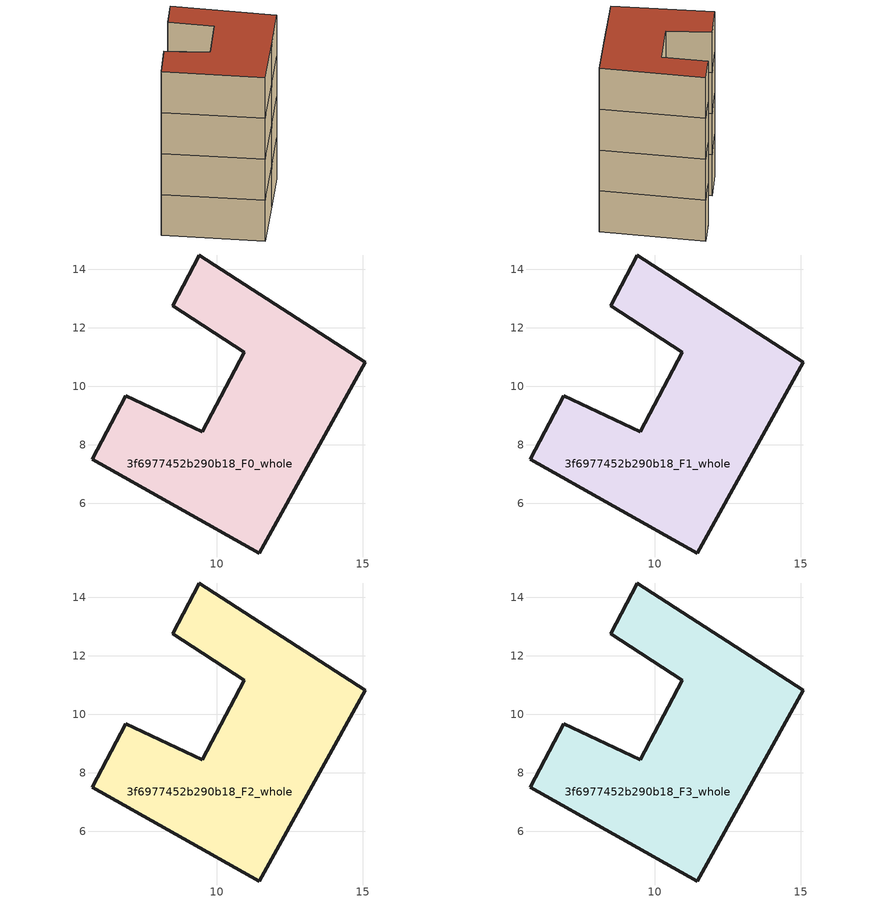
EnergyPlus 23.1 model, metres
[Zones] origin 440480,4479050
3f6977452b290b18_F0_whole
 floor ground (EU_floor_Construction): 15.08,10.81 13.44,7.85 11.46,4.29 5.75,7.5 6.89,9.68 9.51,8.44 10.96,11.16 8.5,12.75 9.4,14.49 z0
 wall outside (EU_wall_Construction): 11.46,4.29 13.44,7.85 15.08,10.81 9.4,14.49 8.5,12.75 10.96,11.16 9.51,8.44 6.89,9.68 5.75,7.5 11.46,4.29 z0:3
3f6977452b290b18_F1_whole
 floor to 3f6977452b290b18_F0_whole (EU_floor_Construction): 15.08,10.81 13.44,7.85 11.46,4.29 5.75,7.5 6.89,9.68 9.51,8.44 10.96,11.16 8.5,12.75 9.4,14.49 z3
 wall outside (EU_wall_Construction): 11.46,4.29 13.44,7.85 15.08,10.81 9.4,14.49 8.5,12.75 10.96,11.16 9.51,8.44 6.89,9.68 5.75,7.5 11.46,4.29 z3:6
3f6977452b290b18_F2_whole
 floor to 3f6977452b290b18_F1_whole (EU_floor_Construction): 15.08,10.81 13.44,7.85 11.46,4.29 5.75,7.5 6.89,9.68 9.51,8.44 10.96,11.16 8.5,12.75 9.4,14.49 z6
 wall outside (EU_wall_Construction): 11.46,4.29 13.44,7.85 15.08,10.81 9.4,14.49 8.5,12.75 10.96,11.16 9.51,8.44 6.89,9.68 5.75,7.5 11.46,4.29 z6:9
3f6977452b290b18_F3_whole
 floor to 3f6977452b290b18_F2_whole (EU_floor_Construction): 15.08,10.81 13.44,7.85 11.46,4.29 5.75,7.5 6.89,9.68 9.51,8.44 10.96,11.16 8.5,12.75 9.4,14.49 z9
 wall outside (EU_wall_Construction): 11.46,4.29 13.44,7.85 15.08,10.81 9.4,14.49 8.5,12.75 10.96,11.16 9.51,8.44 6.89,9.68 5.75,7.5 11.46,4.29 z9:12
 roof outside (EU_roof_Construction): 11.46,4.29 13.44,7.85 15.08,10.81 9.4,14.49 8.5,12.75 10.96,11.16 9.51,8.44 6.89,9.68 5.75,7.5 z12
[Building]
EU S2 Campaign: North Axis=0; Terrain=City; Solar Distribution=FullExterior
[Site:Location]
Madrid: Latitude=40.5; Longitude=-3.5; Time Zone=1; Elevation=609
[SizingPeriod:WeatherFileDays]
AnnualSizingPeriod: Begin Month=1; Begin Day of Month=1; End Month=12; End Day of Month=31; Day of Week for Start Day=Monday; Use Weather File Daylight Saving Period=No; Use Weather File Rain and Snow Indicators=No
[MATERIAL]
EU_InternalMass_Material: Roughness=MediumRough; Thickness=0.1; Conductivity=1; Density=1800; Specific Heat=900; Thermal Absorptance=0.9; Solar Absorptance=0.7; Visible Absorptance=0.7
[MATERIAL:NOMASS] Roughness=MediumRough; Thermal Absorptance=0.9; Solar Absorptance=0.7; Visible Absorptance=0.7
Name | Thermal Resistance
EU_wall_NoMass | 0.459673
EU_roof_NoMass | 0.495815
EU_floor_NoMass | 0.788942
[CONSTRUCTION]
EU_wall_Construction: EU_wall_NoMass
EU_roof_Construction: EU_roof_NoMass
EU_floor_Construction: EU_floor_NoMass
EU_InternalMass_Construction: EU_InternalMass_Material
[ZONE] Type=1; Multiplier=1; Ceiling Height=autocalculate; Volume=124.333; Floor Area=autocalculate; Part of Total Floor Area=Yes
3f6977452b290b18_F0_whole; 3f6977452b290b18_F1_whole; 3f6977452b290b18_F2_whole; 3f6977452b290b18_F3_whole
[INTERNALMASS] Construction=EU_InternalMass_Construction; Surface Area=41.4443
Name | Zone or ZoneList
3f6977452b290b18_F0_whole_EU_InternalMass | 3f6977452b290b18_F0_whole
3f6977452b290b18_F1_whole_EU_InternalMass | 3f6977452b290b18_F1_whole
3f6977452b290b18_F2_whole_EU_InternalMass | 3f6977452b290b18_F2_whole
3f6977452b290b18_F3_whole_EU_InternalMass | 3f6977452b290b18_F3_whole
[OTHEREQUIPMENT] Fuel Type=Electricity; Design Level Calculation Method=Watts/Area; Power per Zone Floor Area=1; Fraction Latent=0; Fraction Radiant=0; Fraction Lost=0; Carbon Dioxide Generation Rate=0; EndUse Subcategory=EU_Step8_InternalGains
Name | Zone or ZoneList or Space or SpaceList | Schedule
EU_Step8_InternalGain_3f6977452b290b18_F0_whole_f000 | 3f6977452b290b18_F0_whole | EU_Step8_GainSchedule_3f6977452b290b18_F0_whole_f000
EU_Step8_InternalGain_3f6977452b290b18_F1_whole_f000 | 3f6977452b290b18_F1_whole | EU_Step8_GainSchedule_3f6977452b290b18_F1_whole_f000
EU_Step8_InternalGain_3f6977452b290b18_F2_whole_f000 | 3f6977452b290b18_F2_whole | EU_Step8_GainSchedule_3f6977452b290b18_F2_whole_f000
EU_Step8_InternalGain_3f6977452b290b18_F3_whole_f000 | 3f6977452b290b18_F3_whole | EU_Step8_GainSchedule_3f6977452b290b18_F3_whole_f000
[ZONEVENTILATION:DESIGNFLOWRATE] Schedule=EU_AlwaysOn; Design Flow Rate Calculation Method=AirChanges/Hour; Air Changes per Hour=0.719161; Ventilation Type=Natural; Fan Pressure Rise=0; Fan Total Efficiency=1; Constant Term Coefficient=1; Temperature Term Coefficient=0; Velocity Term Coefficient=0; Velocity Squared Term Coefficient=0; Minimum Indoor Temperature=-100; Maximum Indoor Temperature=100; Delta Temperature=-100; Minimum Outdoor Temperature=-100; Maximum Outdoor Temperature=100; Maximum Wind Speed=40
Name | Zone or ZoneList or Space or SpaceList
EU_ConstantAir_3f6977452b290b18_F0_whole | 3f6977452b290b18_F0_whole
EU_ConstantAir_3f6977452b290b18_F1_whole | 3f6977452b290b18_F1_whole
EU_ConstantAir_3f6977452b290b18_F2_whole | 3f6977452b290b18_F2_whole
EU_ConstantAir_3f6977452b290b18_F3_whole | 3f6977452b290b18_F3_whole
[HVACTEMPLATE:THERMOSTAT] Constant Heating Setpoint=20; Constant Cooling Setpoint=50
EU_HeatOnly_3f6977452b290b18_F0_whole; EU_HeatOnly_3f6977452b290b18_F1_whole; EU_HeatOnly_3f6977452b290b18_F2_whole; EU_HeatOnly_3f6977452b290b18_F3_whole
[HVACTEMPLATE:ZONE:IDEALLOADSAIRSYSTEM] System Availability Schedule=EU_AlwaysOn; Maximum Heating Supply Air Temperature=50; Minimum Cooling Supply Air Temperature=13; Maximum Heating Supply Air Humidity Ratio=0.0156; Minimum Cooling Supply Air Humidity Ratio=0.0077; Heating Limit=NoLimit; Cooling Limit=NoLimit; Heating Availability Schedule=EU_AlwaysOn; Cooling Availability Schedule=EU_CoolingOff; Dehumidification Control Type=ConstantSensibleHeatRatio; Cooling Sensible Heat Ratio=0.7; Dehumidification Setpoint=60; Humidification Control Type=None; Humidification Setpoint=30; Outdoor Air Method=None; Outdoor Air Flow Rate per Person=0.00944; Outdoor Air Flow Rate per Zone Floor Area=0; Outdoor Air Flow Rate per Zone=0; Demand Controlled Ventilation Type=None; Outdoor Air Economizer Type=NoEconomizer; Heat Recovery Type=None; Sensible Heat Recovery Effectiveness=0.7; Latent Heat Recovery Effectiveness=0.65
Name | Template Thermostat
3f6977452b290b18_F0_whole | EU_HeatOnly_3f6977452b290b18_F0_whole
3f6977452b290b18_F1_whole | EU_HeatOnly_3f6977452b290b18_F1_whole
3f6977452b290b18_F2_whole | EU_HeatOnly_3f6977452b290b18_F2_whole
3f6977452b290b18_F3_whole | EU_HeatOnly_3f6977452b290b18_F3_whole
[SIZING:ZONE] Zone Cooling Design Supply Air Temperature Input Method=SupplyAirTemperature; Zone Cooling Design Supply Air Temperature=13; Zone Heating Design Supply Air Temperature Input Method=SupplyAirTemperature; Zone Heating Design Supply Air Temperature=50; Zone Cooling Design Supply Air Humidity Ratio=0.008; Zone Heating Design Supply Air Humidity Ratio=0.008; Cooling Design Air Flow Method=DesignDay; Cooling Design Air Flow Rate=0; Cooling Minimum Air Flow per Zone Floor Area=0.000762; Cooling Minimum Air Flow=0; Cooling Minimum Air Flow Fraction=0.2; Heating Design Air Flow Method=DesignDay; Heating Design Air Flow Rate=0; Heating Maximum Air Flow per Zone Floor Area=0.002032; Heating Maximum Air Flow=0.141576; Heating Maximum Air Flow Fraction=0.3; Account for Dedicated Outdoor Air System=No; Dedicated Outdoor Air System Control Strategy=NeutralSupplyAir; Dedicated Outdoor Air Low Setpoint Temperature for Design=autosize; Dedicated Outdoor Air High Setpoint Temperature for Design=autosize; Zone Load Sizing Method=Sensible Load Only No Latent Load; Zone Latent Cooling Design Supply Air Humidity Ratio Input Method=HumidityRatioDifference; Zone Cooling Design Supply Air Humidity Ratio Difference=0.005; Zone Latent Heating Design Supply Air Humidity Ratio Input Method=HumidityRatioDifference; Zone Humidification Design Supply Air Humidity Ratio Difference=0.005
3f6977452b290b18_F0_whole; 3f6977452b290b18_F1_whole; 3f6977452b290b18_F2_whole; 3f6977452b290b18_F3_whole
[SCHEDULE:CONSTANT]
Name | Hourly Value
EU_AlwaysOn | 1
EU_CoolingOff | 0
[SCHEDULE:FILE] Column Number=1; Rows to Skip at Top=0; Number of Hours of Data=8760; Column Separator=Comma; Interpolate to Timestep=No; Minutes per Item=60; Adjust Schedule for Daylight Savings=Yes
Name | File
EU_Step8_GainSchedule_3f6977452b290b18_F0_whole_f000 | C:\Users\o_iseri\Desktop\OpenUBEM\openubem\outputs\eu_evidence\EU-11\ES-MAD-BERRUGUETE\idfs\3f6977452b290b18\3f6977452b290b18_F0_whole_f000_gain.csv
EU_Step8_GainSchedule_3f6977452b290b18_F1_whole_f000 | C:\Users\o_iseri\Desktop\OpenUBEM\openubem\outputs\eu_evidence\EU-11\ES-MAD-BERRUGUETE\idfs\3f6977452b290b18\3f6977452b290b18_F1_whole_f000_gain.csv
EU_Step8_GainSchedule_3f6977452b290b18_F2_whole_f000 | C:\Users\o_iseri\Desktop\OpenUBEM\openubem\outputs\eu_evidence\EU-11\ES-MAD-BERRUGUETE\idfs\3f6977452b290b18\3f6977452b290b18_F2_whole_f000_gain.csv
EU_Step8_GainSchedule_3f6977452b290b18_F3_whole_f000 | C:\Users\o_iseri\Desktop\OpenUBEM\openubem\outputs\eu_evidence\EU-11\ES-MAD-BERRUGUETE\idfs\3f6977452b290b18\3f6977452b290b18_F3_whole_f000_gain.csv
